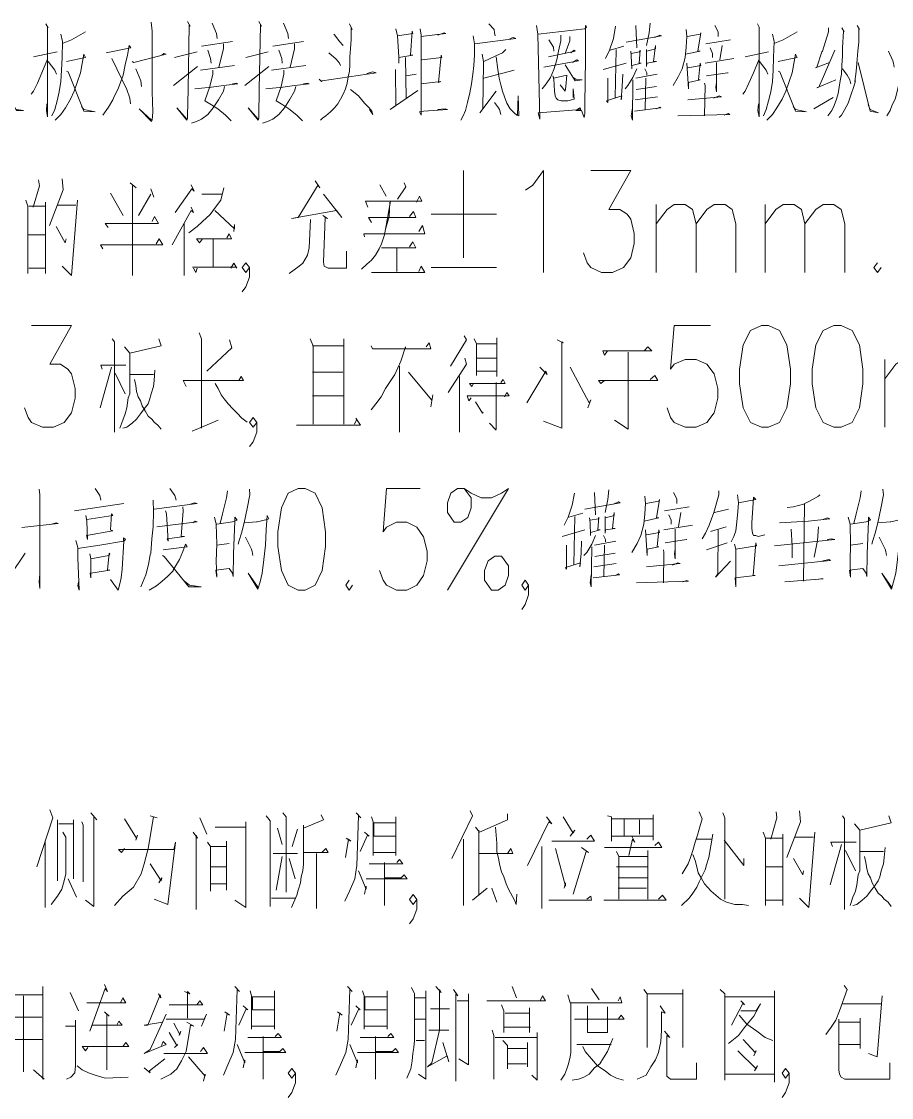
# Model space of a CAD drawing. Header units: millimetres. Extents: x 0 to 829, y 0 to 570.
# Drawn here: x 660.34 to 693.19, y 171.53 to 212.16 of the extents above; entities that cross this region are included whole.
import ezdxf

# ---------------------------------------------------------------- set-up
doc = ezdxf.new("R2010")
doc.units = ezdxf.units.MM

msp = doc.modelspace()

# ---------------------------------------------------------------- linework, layer by layer
at = {"color": 0, "lineweight": 0}
for points in [[(661.25725, 212.068833), (661.341917, 211.917139), (661.32075, 211.945361), (661.32075, 208.562222), (661.278417, 208.802111), (661.299583, 209.045528)], [(665.233056, 212.128806), (665.275389, 211.793667), (665.275389, 209.557056), (665.275389, 209.497083), (665.296556, 208.742139), (665.275389, 208.43875), (665.254222, 208.378778), (664.788556, 208.862083), (665.254222, 208.43875)], [(666.608889, 212.157028), (666.714722, 211.977111), (666.672389, 212.037083), (666.630056, 209.588806), (666.608889, 208.590444), (666.608889, 208.50225), (666.587722, 208.43875), (666.206722, 208.893833), (666.587722, 208.4705)], [(667.540222, 212.097056), (667.709556, 211.705472), (667.730722, 211.522028)], [(669.297056, 212.157028), (669.402889, 211.977111), (669.360556, 212.037083), (669.318222, 209.588806), (669.297056, 208.590444), (669.297056, 208.50225), (669.275889, 208.43875), (668.894889, 208.893833), (669.275889, 208.4705)], [(670.228389, 212.097056), (670.397722, 211.705472), (670.418889, 211.522028)], [(672.722528, 212.068833), (672.828361, 211.857167), (672.786028, 211.917139), (672.786028, 211.493806), (672.764861, 211.130444), (672.743694, 210.827056), (672.743694, 210.527194), (672.722528, 210.283778), (672.680194, 210.072111), (672.637861, 209.832222), (672.574361, 209.620556), (672.493222, 209.408889), (672.387389, 209.225444), (672.281556, 209.045528), (672.154556, 208.893833), (672.006389, 208.742139), (671.837056, 208.590444), (671.710056, 208.50225), (671.625389, 208.43875)], [(677.993028, 212.068833), (678.183528, 211.857167), (678.204694, 211.733694), (678.225861, 211.61375)], [(684.0855, 212.097056), (684.043167, 211.733694), (683.937333, 211.250389)], [(688.128333, 212.068833), (688.213, 211.917139), (688.191833, 211.945361), (688.191833, 208.562222), (688.1495, 208.802111), (688.170667, 209.045528)], [(693.501139, 212.128806), (693.564639, 211.917139), (693.543472, 211.857167), (693.543472, 210.97875), (693.543472, 210.555417), (693.501139, 210.252028), (693.479972, 210.012139), (693.458806, 209.7405), (693.395306, 209.468861), (693.331806, 209.225444), (693.225972, 209.013778), (693.141306, 208.802111), (693.014306, 208.590444)], [(661.82875, 211.673722), (661.89225, 211.402083), (661.871083, 210.798833), (661.849917, 210.315528), (661.82875, 209.892194), (661.76525, 209.497083), (661.680583, 209.165472), (661.595917, 208.833861), (661.490083, 208.590444)], [(662.756556, 211.765444), (662.230917, 211.462056), (661.913417, 211.342111)], [(672.133389, 211.673722), (672.175722, 211.6455), (672.345056, 211.402083), (672.493222, 211.250389)], [(674.479361, 211.885389), (674.542861, 211.61375), (674.585194, 210.827056), (674.585194, 210.587167), (674.585194, 210.798833), (675.114361, 210.887028), (675.029694, 210.887028), (675.093194, 211.793667), (675.114361, 211.705472), (674.542861, 211.61375)], [(675.389528, 211.885389), (675.431861, 211.6455), (675.431861, 210.252028), (675.431861, 210.163833), (675.431861, 209.408889), (675.431861, 208.622194), (675.368361, 208.742139), (675.537694, 208.773889), (676.426694, 208.833861), (676.342028, 208.862083), (676.045694, 208.833861)], [(675.431861, 211.585528), (676.363194, 211.705472), (676.299694, 211.733694), (676.066861, 211.6455)], [(679.792194, 212.005333), (679.834528, 211.673722), (679.919194, 208.4705), (679.855694, 208.713917), (681.464361, 208.833861), (681.422028, 208.893833), (681.273861, 208.802111), (681.485528, 208.802111), (681.591361, 208.530472), (681.612528, 208.682167), (681.612528, 209.045528), (681.633694, 210.738861), (681.633694, 212.005333), (681.676028, 211.945361), (681.612528, 211.885389), (679.855694, 211.673722)], [(680.702361, 211.6455), (680.702361, 211.433833), (680.617694, 211.038722), (680.554194, 210.707111), (680.448361, 210.34375), (680.321361, 210.043889), (680.152028, 209.800472), (680.003861, 209.620556)], [(682.773167, 211.977111), (682.692028, 211.522028), (682.543861, 211.070472), (682.395694, 210.767083)], [(683.175333, 211.373861), (684.508833, 211.61375), (684.445333, 211.6455), (684.254833, 211.553778)], [(683.535167, 212.005333), (683.5775, 211.162194)], [(685.440167, 211.857167), (685.461333, 211.585528), (685.440167, 211.190417), (685.397833, 210.798833), (685.292, 210.3755), (685.143833, 210.072111), (684.953333, 209.7405)], [(685.4825, 211.585528), (685.969333, 211.673722), (685.9905, 211.733694), (685.884667, 211.038722), (685.969333, 211.038722), (685.419, 210.918778)], [(686.519667, 212.005333), (686.646667, 211.765444), (686.646667, 211.585528)], [(688.699833, 211.673722), (688.763333, 211.402083), (688.742167, 210.798833), (688.721, 210.315528), (688.699833, 209.892194), (688.636333, 209.497083), (688.551667, 209.165472), (688.467, 208.833861), (688.361167, 208.590444)], [(689.631167, 211.765444), (689.102, 211.462056), (688.7845, 211.342111)], [(690.8165, 211.917139), (690.8165, 211.765444), (690.583667, 211.038722), (690.5625, 211.0105), (690.372, 210.435472), (690.329667, 210.403722), (690.858833, 210.615389)], [(691.3245, 211.917139), (691.409167, 211.765444), (691.388, 211.793667), (691.345667, 211.162194), (691.345667, 210.858806), (691.3245, 210.495444), (691.303333, 210.163833), (691.261, 209.920417), (691.218667, 209.680528), (691.176333, 209.437111), (691.112833, 209.225444), (691.028167, 208.985556), (690.9435, 208.802111), (690.795333, 208.590444)], [(691.896, 212.005333), (691.980667, 211.857167), (691.9595, 211.885389), (691.9595, 211.462056), (691.9595, 211.373861), (691.917167, 211.038722), (691.896, 210.738861), (691.874833, 210.403722), (691.853667, 210.163833), (691.811333, 209.892194), (691.8325, 209.920417), (691.769, 209.70875), (691.663167, 209.377139), (691.557333, 209.07375), (691.409167, 208.802111), (691.303333, 208.622194), (691.218667, 208.530472)], [(663.539722, 210.97875), (664.471056, 211.162194), (664.407556, 211.250389), (664.344056, 210.887028), (664.259389, 210.527194), (664.174722, 210.132083), (664.005389, 209.648778), (663.814889, 209.257194), (663.793722, 209.197222), (663.624389, 208.922056), (663.412722, 208.622194)], [(667.138056, 211.222167), (668.302222, 211.402083)], [(667.963556, 211.310361), (667.963556, 211.130444), (667.794222, 210.435472)], [(669.826222, 211.222167), (670.990389, 211.402083)], [(670.651722, 211.310361), (670.651722, 211.130444), (670.482389, 210.435472)], [(677.400361, 211.61375), (677.442694, 211.310361), (677.442694, 210.887028), (677.421528, 210.495444), (677.379194, 210.163833), (677.336861, 209.800472), (677.273361, 209.468861), (677.188694, 209.1055), (677.104028, 208.802111), (677.019361, 208.590444), (676.934694, 208.43875)], [(677.463861, 211.310361), (679.009028, 211.522028), (678.924361, 211.553778), (678.776194, 211.522028)], [(680.257861, 211.462056), (680.427194, 211.190417), (680.448361, 211.038722)], [(681.041028, 211.585528), (681.041028, 211.433833), (680.871694, 210.950528)], [(683.937333, 211.098694), (683.937333, 210.463694), (683.9585, 210.587167), (684.318333, 210.647139), (684.2125, 210.647139), (684.276, 211.250389), (684.276, 211.130444), (683.9585, 211.038722)], [(686.181, 211.310361), (687.112333, 211.462056)], [(686.794833, 211.250389), (686.710167, 210.707111)], [(660.791583, 210.827056), (661.680583, 211.0105)], [(662.040417, 210.647139), (662.756556, 210.798833), (662.693056, 210.918778), (662.650722, 210.707111), (662.566056, 210.223806), (662.460222, 209.892194), (662.333222, 209.528833), (662.188583, 209.225444), (661.998083, 208.893833), (661.82875, 208.650417), (661.617083, 208.43875)], [(664.513389, 210.647139), (664.576889, 210.615389), (665.804556, 210.918778), (665.719889, 210.950528), (665.635222, 210.887028)], [(666.122056, 210.798833), (666.968722, 211.0105)], [(667.370889, 211.070472), (667.476722, 210.767083), (667.497889, 210.587167)], [(668.810222, 210.798833), (669.656889, 211.0105)], [(670.059056, 211.070472), (670.164889, 210.767083), (670.186056, 210.587167)], [(671.942889, 210.97875), (672.218056, 210.738861), (672.345056, 210.587167), (672.387389, 210.495444)], [(675.453028, 210.707111), (676.215028, 210.798833), (676.193861, 210.887028), (676.088028, 209.860444), (676.172694, 209.892194), (675.431861, 209.800472)], [(677.739028, 210.918778), (677.781361, 210.647139), (677.781361, 210.587167), (677.760194, 208.862083), (677.654361, 208.713917), (678.268194, 209.528833)], [(678.628028, 211.098694), (678.501028, 210.97875), (678.247028, 210.858806), (677.802528, 210.647139)], [(680.236694, 210.827056), (681.252694, 211.038722), (681.210361, 211.070472), (681.083361, 210.97875)], [(682.565028, 211.070472), (683.090667, 211.222167)], [(682.794333, 211.098694), (682.755528, 209.285417)], [(683.344667, 211.038722), (683.365833, 210.858806), (683.387, 210.3755), (683.387, 210.495444), (683.746833, 210.587167), (683.662167, 210.587167), (683.7045, 211.070472), (683.683333, 211.0105), (683.365833, 210.950528)], [(686.350333, 211.162194), (686.435, 210.950528), (686.435, 210.798833)], [(687.662667, 210.827056), (688.551667, 211.0105)], [(688.9115, 210.647139), (689.631167, 210.798833), (689.567667, 210.918778), (689.525333, 210.707111), (689.440667, 210.223806), (689.334833, 209.892194), (689.207833, 209.528833), (689.059667, 209.225444), (688.869167, 208.893833), (688.699833, 208.650417), (688.488167, 208.43875)], [(691.049333, 211.070472), (690.668333, 210.163833), (690.456667, 209.680528), (690.372, 209.648778), (691.091667, 209.952167)], [(693.077806, 211.038722), (693.247139, 210.675361), (693.268306, 210.587167), (693.289472, 210.435472)], [(661.32075, 210.738861), (661.109083, 210.223806), (660.93975, 209.832222), (660.791583, 209.528833), (660.706917, 209.408889)], [(661.341917, 210.647139), (661.595917, 210.315528), (661.659417, 210.163833)], [(663.751389, 210.767083), (664.322889, 209.588806), (664.428722, 209.257194), (664.449889, 209.045528)], [(666.079722, 209.7405), (666.989889, 210.463694)], [(667.095722, 210.315528), (668.386889, 210.495444)], [(668.767889, 209.7405), (669.678056, 210.463694)], [(669.783889, 210.315528), (671.075056, 210.495444)], [(674.839194, 210.798833), (674.860361, 209.257194)], [(678.268194, 210.827056), (678.331694, 210.34375), (678.374028, 210.012139), (678.437528, 209.768722), (678.501028, 209.528833), (678.585694, 209.317167), (678.670361, 209.07375), (678.797361, 208.862083), (678.945528, 208.713917), (679.051361, 208.622194), (679.114861, 208.590444), (679.093694, 209.345389), (679.072528, 208.622194)], [(680.067361, 210.435472), (681.379694, 210.675361), (681.316194, 210.707111), (681.146861, 210.615389)], [(680.871694, 210.527194), (681.252694, 209.920417), (681.506694, 209.952167), (681.273861, 209.980389), (681.168028, 210.043889)], [(683.175333, 210.587167), (682.311028, 210.34375)], [(685.461333, 210.587167), (685.524833, 209.620556), (685.524833, 209.860444), (685.969333, 209.952167), (685.905833, 209.952167), (685.969333, 210.587167), (685.9905, 210.495444), (685.503667, 210.403722)], [(686.159833, 210.587167), (687.239333, 210.767083)], [(686.583167, 210.615389), (686.583167, 209.497083), (686.562, 209.680528), (686.583167, 209.860444)], [(688.191833, 210.738861), (687.980167, 210.223806), (687.810833, 209.832222), (687.662667, 209.528833), (687.578, 209.408889)], [(688.213, 210.647139), (688.467, 210.315528), (688.5305, 210.163833)], [(691.938333, 210.615389), (692.382833, 208.773889), (692.700333, 208.713917), (692.382833, 208.833861), (692.319333, 209.013778)], [(662.040417, 210.283778), (662.103917, 210.252028), (662.693056, 208.773889), (663.116389, 208.742139), (662.693056, 208.833861), (662.608389, 208.953806)], [(664.661556, 210.3755), (664.852056, 209.920417), (664.873222, 209.70875)], [(667.561389, 210.315528), (667.561389, 210.163833), (667.455556, 209.70875), (667.265056, 209.165472), (667.519056, 209.013778), (667.751889, 208.862083), (668.048222, 208.622194), (668.259889, 208.410528)], [(670.249556, 210.315528), (670.249556, 210.163833), (670.143722, 209.70875), (669.953222, 209.165472), (670.207222, 209.013778), (670.440056, 208.862083), (670.736389, 208.622194), (670.948056, 208.410528)], [(671.583056, 209.980389), (671.667722, 209.892194), (671.688889, 209.920417), (673.738528, 210.223806), (673.611528, 210.252028), (673.378694, 210.192056)], [(674.458194, 210.34375), (674.479361, 208.985556), (674.267694, 208.833861), (675.304861, 209.557056)], [(674.860361, 210.103861), (675.241361, 210.163833)], [(678.945528, 210.315528), (677.802528, 210.012139)], [(680.681194, 209.768722), (680.871694, 209.528833), (680.892861, 209.70875), (680.935194, 210.132083), (680.448361, 210.012139), (680.406028, 210.103861), (680.448361, 209.980389), (680.469528, 209.528833), (680.490694, 209.345389), (680.533028, 209.257194), (680.596528, 209.197222), (680.723528, 209.165472), (680.977528, 209.165472), (681.210361, 209.225444), (681.168028, 209.620556), (681.168028, 209.285417)], [(682.480361, 210.012139), (682.480361, 209.1055), (682.438028, 209.165472), (683.006, 209.345389), (682.984833, 209.197222), (683.027167, 209.70875), (683.048333, 210.163833)], [(683.5775, 210.3755), (683.429333, 210.043889), (683.238833, 209.7405), (683.133, 209.620556)], [(683.535167, 210.012139), (684.3395, 210.163833)], [(683.873833, 210.3755), (683.9585, 210.223806), (683.9585, 210.132083)], [(687.027667, 210.223806), (687.0065, 210.223806), (686.202167, 210.103861)], [(688.9115, 210.283778), (688.975, 210.252028), (689.567667, 208.773889), (689.991, 208.742139), (689.567667, 208.833861), (689.483, 208.953806)], [(691.345667, 210.3755), (691.515, 210.132083), (691.620833, 209.952167), (691.663167, 209.800472)], [(659.690917, 209.800472), (659.79675, 209.468861), (660.156583, 208.802111), (660.410583, 208.802111), (660.156583, 208.833861)], [(668.005889, 209.70875), (667.963556, 209.528833), (667.773056, 209.197222), (667.582556, 208.893833), (667.370889, 208.650417), (667.138056, 208.4705), (666.947556, 208.378778), (666.757056, 208.318806)], [(666.884056, 209.620556), (667.519056, 209.680528), (667.963556, 209.7405), (668.513889, 209.800472), (668.450389, 209.832222), (668.302222, 209.800472)], [(670.694056, 209.70875), (670.651722, 209.528833), (670.461222, 209.197222), (670.270722, 208.893833), (670.059056, 208.650417), (669.826222, 208.4705), (669.635722, 208.378778), (669.445222, 208.318806)], [(669.572222, 209.620556), (670.207222, 209.680528), (670.651722, 209.7405), (671.202056, 209.800472), (671.138556, 209.832222), (670.990389, 209.800472)], [(683.429333, 209.952167), (683.408167, 208.43875), (683.365833, 208.590444), (683.408167, 208.893833)], [(683.556333, 209.588806), (684.318333, 209.70875)], [(683.916167, 210.012139), (683.895, 208.833861)], [(686.138667, 209.832222), (686.159833, 209.7405), (686.138667, 208.590444)], [(672.764861, 209.588806), (673.061194, 209.345389), (673.294028, 209.07375), (673.463361, 208.893833), (673.569194, 208.773889), (673.611528, 208.650417), (673.484528, 208.833861)], [(684.360667, 209.317167), (683.514, 209.197222)], [(685.503667, 209.197222), (686.773667, 209.317167), (686.689, 209.345389), (686.477333, 209.257194)], [(690.266167, 208.862083), (690.985833, 209.285417)], [(678.204694, 209.1055), (678.352861, 208.893833), (678.395194, 208.833861), (678.437528, 208.650417)], [(683.492833, 208.773889), (684.487667, 208.893833), (684.445333, 208.922056), (684.318333, 208.862083)], [(685.122667, 208.590444), (687.091167, 208.650417), (687.027667, 208.682167), (686.8795, 208.622194)], [(677.037, 206.526694), (677.037, 203.235278)], [(679.368861, 205.792917), (679.644028, 205.976361), (680.05325, 206.526694), (680.05325, 202.684944)], [(681.838306, 206.526694), (683.344667, 206.526694), (682.522694, 205.062667), (682.931917, 205.062667), (683.207083, 204.879222), (683.344667, 204.695778), (683.48225, 204.148972), (683.48225, 203.782083), (683.344667, 203.235278), (683.0695, 202.868389), (682.660278, 202.684944), (682.247528, 202.684944), (681.838306, 202.868389), (681.700722, 203.051833), (681.563139, 203.418722)], [(660.985611, 206.180972), (661.017361, 205.948139), (660.784528, 205.143806)], [(661.878139, 206.219778), (661.909889, 205.796444), (661.391306, 204.452361)], [(664.442833, 206.064556), (664.672139, 205.874056)], [(666.746472, 205.986944), (666.859361, 205.757639), (666.774694, 205.83525), (666.139694, 204.949778)], [(671.427833, 206.142167), (671.600694, 205.874056), (671.54425, 205.986944), (670.792833, 204.759278), (670.535306, 204.720472), (672.235694, 205.027389), (672.436778, 204.759278), (671.745333, 205.641222)], [(673.876111, 205.986944), (674.105417, 205.567139)], [(674.796861, 206.064556), (674.853306, 205.912861), (674.535806, 205.450722)], [(663.694944, 205.680028), (664.181778, 204.836889)], [(664.5275, 205.948139), (664.5275, 202.572056)], [(665.218944, 205.641222), (664.760333, 204.836889)], [(665.218944, 205.83525), (665.335361, 205.528333)], [(667.984722, 205.874056), (667.868306, 205.411917), (667.667222, 205.143806), (667.466139, 204.875694), (667.176861, 204.607583), (666.975778, 204.413556), (666.658278, 204.18425)], [(667.148639, 205.641222), (667.92475, 205.641222)], [(673.413972, 205.143806), (673.329306, 205.373111), (675.460083, 205.373111), (675.371889, 205.567139), (675.255472, 205.334306)], [(660.498778, 205.411917), (660.583444, 205.182611), (660.583444, 202.649667)], [(660.611667, 205.182611), (661.218444, 205.182611)], [(661.246667, 205.334306), (661.246667, 202.649667)], [(661.708806, 205.221417), (662.396722, 205.221417)], [(662.456694, 205.411917), (662.223861, 202.572056), (661.878139, 202.917778)], [(666.746472, 205.143806), (666.831139, 204.949778), (666.746472, 205.027389), (666.026806, 203.722111)], [(674.278278, 205.373111), (674.048972, 204.106639), (673.932556, 203.760917), (673.847889, 203.570417), (673.70325, 203.337583), (673.558611, 203.147083), (673.38575, 202.995389), (673.184667, 202.801361)], [(674.250056, 205.334306), (674.221833, 204.798083), (674.077194, 204.261861)], [(684.304222, 202.684944), (684.304222, 205.246111)], [(684.304222, 204.515861), (684.716972, 205.062667), (684.988611, 205.246111), (685.401361, 205.246111), (685.676528, 205.062667), (685.814111, 204.515861), (685.814111, 202.684944)], [(685.814111, 204.515861), (686.223333, 205.062667), (686.4985, 205.246111), (686.91125, 205.246111), (687.182889, 205.062667), (687.320472, 204.515861), (687.320472, 202.684944)], [(688.417611, 202.684944), (688.417611, 205.246111)], [(688.417611, 204.515861), (688.830361, 205.062667), (689.102, 205.246111), (689.51475, 205.246111), (689.789917, 205.062667), (689.9275, 204.515861), (689.9275, 202.684944)], [(689.9275, 204.515861), (690.336722, 205.062667), (690.611889, 205.246111), (691.021111, 205.246111), (691.296278, 205.062667), (691.433861, 204.515861), (691.433861, 202.684944)], [(663.60675, 204.37475), (663.493861, 204.529972), (665.508222, 204.529972), (665.363583, 204.798083), (665.278917, 204.607583)], [(667.639, 205.027389), (668.386889, 204.335944), (668.386889, 204.491167), (668.358667, 204.223056)], [(671.717111, 204.836889), (671.889972, 204.720472), (671.801778, 204.759278), (671.745333, 203.069472), (671.773556, 202.917778), (671.918194, 202.840167), (672.609639, 202.840167), (672.609639, 203.492806)], [(673.558611, 204.568778), (673.442194, 204.759278), (675.22725, 204.759278), (675.142583, 204.988583), (674.997944, 204.798083)], [(675.805806, 204.879222), (678.271722, 204.879222)], [(661.648833, 204.413556), (661.994556, 203.799722), (662.022778, 203.954944)], [(666.485417, 204.529972), (666.485417, 202.572056)], [(671.254972, 204.681667), (671.198528, 203.609222), (671.138556, 203.337583), (670.965694, 203.030667), (670.824583, 202.917778), (670.450639, 202.649667)], [(673.297556, 204.029028), (673.269333, 204.145444), (675.572972, 204.145444), (675.488306, 204.452361), (675.343667, 204.223056)], [(660.583444, 204.106639), (661.218444, 204.106639)], [(663.405667, 203.570417), (663.321, 203.722111), (665.681083, 203.722111), (665.536444, 203.954944), (665.420028, 203.760917)], [(667.579028, 203.954944), (667.579028, 202.878972), (666.802917, 202.878972), (668.443333, 202.878972)], [(667.176861, 203.954944), (667.063972, 203.799722), (666.947556, 203.954944), (668.270472, 203.954944), (668.185806, 204.145444), (668.097611, 203.990222)], [(673.932556, 203.609222), (675.22725, 203.609222), (675.114361, 203.838528), (674.997944, 203.648028)], [(674.507583, 203.609222), (674.507583, 202.72375)], [(660.611667, 202.840167), (661.218444, 202.840167)], [(666.975778, 202.840167), (666.919333, 202.684944), (666.831139, 202.840167)], [(668.471556, 202.840167), (668.358667, 203.030667), (668.24225, 202.840167)], [(668.947806, 202.868389), (668.810222, 202.684944), (668.676167, 202.868389), (668.810222, 203.051833), (668.947806, 202.868389), (668.947806, 202.505028), (668.810222, 202.138139), (668.676167, 201.954694)], [(673.558611, 202.684944), (675.572972, 202.684944), (675.428333, 202.917778), (675.343667, 202.72375)], [(675.805806, 202.868389), (678.271722, 202.868389)], [(692.668583, 203.051833), (692.531, 202.868389), (692.668583, 202.684944), (692.806167, 202.868389)], [(660.721028, 200.677639), (662.230917, 200.677639), (661.408944, 199.217139), (661.818167, 199.217139), (662.093333, 199.033694), (662.230917, 198.85025), (662.3685, 198.303444), (662.3685, 197.936556), (662.230917, 197.386222), (661.95575, 197.022861), (661.546528, 196.839417), (661.133778, 196.839417), (660.721028, 197.022861), (660.586972, 197.206306), (660.449389, 197.569667)], [(686.360917, 200.677639), (684.988611, 200.677639), (684.854556, 199.033694), (684.988611, 199.217139), (685.401361, 199.400583), (685.814111, 199.400583), (686.223333, 199.217139), (686.4985, 198.85025), (686.636083, 198.303444), (686.636083, 197.936556), (686.4985, 197.386222), (686.223333, 197.022861), (685.814111, 196.839417), (685.401361, 196.839417), (684.988611, 197.022861), (684.854556, 197.206306), (684.716972, 197.569667)], [(667.049861, 200.409528), (667.134528, 200.180222), (667.134528, 196.800611)], [(677.058167, 200.293111), (677.142833, 200.141417), (676.539583, 199.143056)], [(663.7655, 200.180222), (663.853694, 200.063806), (663.853694, 196.648917)], [(665.522333, 200.180222), (665.610528, 199.912111), (664.428722, 199.640472), (664.227639, 199.873306)], [(668.199917, 200.141417), (668.288111, 199.8345), (667.335611, 198.952556)], [(671.240861, 200.180222), (671.357278, 199.912111), (671.357278, 196.955833), (671.357278, 198.91375), (672.479111, 198.91375), (671.329056, 198.91375)], [(671.329056, 199.912111), (672.507333, 199.912111), (672.507333, 200.180222), (672.507333, 196.955833), (672.507333, 198.028278), (671.329056, 198.028278)], [(673.5445, 199.912111), (673.600944, 199.795694), (675.791694, 199.795694), (675.731722, 200.025), (675.618833, 199.873306)], [(674.839194, 199.795694), (674.839194, 199.873306), (674.666333, 199.333556), (674.437028, 198.836139), (674.264167, 198.568028), (674.091306, 198.299917), (673.918444, 197.993), (673.717361, 197.721361), (673.5445, 197.492056)], [(677.432111, 200.180222), (677.516778, 199.986194), (677.516778, 198.797333)], [(677.548528, 199.986194), (678.296417, 199.986194)], [(678.296417, 200.219028), (678.296417, 198.758528)], [(680.568306, 200.141417), (680.801139, 200.025), (680.741167, 200.063806), (680.741167, 196.800611), (680.05325, 197.068722)], [(682.469778, 199.718083), (682.353361, 199.566389), (682.296917, 199.718083), (684.138417, 199.718083), (683.997306, 199.873306), (683.852667, 199.718083)], [(664.428722, 199.640472), (664.428722, 198.105889), (664.372278, 197.954194), (664.340528, 197.760167), (664.312306, 197.569667), (664.255861, 197.340361), (664.171194, 197.107528), (664.054778, 196.800611)], [(683.245889, 199.679278), (683.245889, 196.761806), (682.730833, 197.107528)], [(663.737278, 199.10425), (663.306889, 197.569667)], [(663.391556, 199.026639), (663.335111, 199.181861), (664.284083, 199.181861)], [(674.609889, 199.143056), (674.609889, 196.648917)], [(677.086389, 199.449972), (677.142833, 199.220667), (676.451389, 198.144694)], [(677.548528, 199.449972), (678.296417, 199.449972)], [(679.908611, 199.10425), (680.194361, 198.836139), (680.137917, 198.952556), (679.41825, 197.760167)], [(681.058667, 199.10425), (681.778333, 197.760167), (681.838306, 197.876583), (681.721889, 197.569667)], [(692.94375, 196.839417), (692.94375, 199.400583)], [(692.94375, 198.666806), (693.352972, 199.217139), (693.628139, 199.400583), (694.037361, 199.400583), (694.312528, 199.217139), (694.450111, 198.666806), (694.450111, 196.839417)], [(663.881917, 198.874944), (664.255861, 198.105889)], [(665.377694, 198.987833), (665.349472, 198.606833), (665.32125, 198.374), (665.236583, 198.105889), (665.176611, 197.876583), (665.120167, 197.721361), (664.975528, 197.530861), (664.830889, 197.340361), (664.68625, 197.146333), (664.513389, 196.994639), (664.312306, 196.839417), (664.171194, 196.800611)], [(664.428722, 198.836139), (665.32125, 198.836139)], [(666.5595, 198.374), (666.443083, 198.606833), (668.7185, 198.606833), (668.633833, 198.758528), (668.545639, 198.606833)], [(674.955611, 198.91375), (675.819917, 197.876583)], [(676.885306, 198.758528), (676.885306, 196.648917)], [(677.548528, 198.952556), (678.296417, 198.952556)], [(682.353361, 198.606833), (682.21225, 198.490417), (682.124056, 198.606833), (684.37125, 198.606833), (684.254833, 198.797333), (684.081972, 198.642111)], [(664.601583, 198.642111), (664.658028, 198.412806), (664.68625, 198.1835), (664.746222, 197.993), (664.830889, 197.837778), (664.890861, 197.647278), (665.00375, 197.45325), (665.120167, 197.26275), (665.264806, 197.146333), (665.349472, 197.029917), (665.494111, 196.917028), (665.610528, 196.761806)], [(667.653111, 198.490417), (667.769528, 198.299917), (667.882417, 198.067083), (667.998833, 197.915389), (668.143472, 197.721361), (668.316333, 197.530861), (668.489194, 197.375639), (668.662056, 197.185139), (668.863139, 197.029917)], [(677.403889, 198.490417), (677.343917, 198.374), (677.25925, 198.490417), (678.610389, 198.490417), (678.525722, 198.642111), (678.441056, 198.529222)], [(678.268194, 198.529222), (678.268194, 196.761806)], [(675.876361, 198.067083), (675.791694, 197.608472)], [(677.315694, 197.954194), (677.231028, 197.837778), (677.171056, 198.028278), (678.755028, 198.028278), (678.670361, 198.144694), (678.582167, 197.993)], [(677.488556, 197.798972), (677.749611, 197.375639), (677.777833, 197.414444)], [(666.788806, 196.687722), (667.769528, 197.107528)], [(669.222972, 197.022861), (669.085389, 196.839417), (668.947806, 197.022861), (669.085389, 197.206306), (669.222972, 197.022861), (669.222972, 196.655972), (669.085389, 196.292611), (668.947806, 196.109167)], [(670.722278, 196.917028), (673.142333, 196.917028), (672.969472, 197.185139)], [(672.997694, 197.146333), (672.913028, 196.955833)], [(678.268194, 196.723), (678.007139, 196.994639)], [(661.010306, 194.504028), (661.031472, 194.292361), (661.031472, 190.754), (661.010306, 190.997417), (661.031472, 191.300806)], [(663.126972, 194.53225), (663.296306, 194.260611), (663.338639, 194.080694)], [(665.942139, 194.53225), (666.132639, 194.260611), (666.174972, 194.080694)], [(668.118778, 194.444056), (668.076444, 194.172417), (667.928278, 193.565639), (667.843611, 193.202278)], [(668.944278, 194.504028), (668.965444, 194.292361), (668.859611, 193.777306), (668.753778, 193.234028), (668.647944, 192.842444), (668.563278, 192.567278), (668.520944, 192.419111)], [(675.400111, 194.53225), (674.119528, 194.53225), (673.992528, 192.888306), (674.119528, 193.07175), (674.504056, 193.255194), (674.888583, 193.255194), (675.269583, 193.07175), (675.527111, 192.704861), (675.654111, 192.158056), (675.654111, 191.791167), (675.527111, 191.244361), (675.269583, 190.877472), (674.888583, 190.694028), (674.504056, 190.694028), (674.119528, 190.877472), (673.992528, 191.060917), (673.862, 191.424278)], [(676.423167, 190.694028), (678.726806, 194.53225)], [(677.061694, 194.53225), (677.319222, 194.168889), (677.319222, 193.802), (677.192222, 193.435111), (676.934694, 193.255194), (676.677167, 193.255194), (676.423167, 193.618556), (676.423167, 193.985444), (676.550167, 194.352333), (676.807694, 194.53225), (677.061694, 194.53225), (677.319222, 194.352333), (677.70375, 194.168889), (678.08475, 194.168889), (678.469278, 194.352333), (678.726806, 194.53225)], [(681.217417, 194.352333), (681.13275, 193.89725), (680.984583, 193.445694), (680.836417, 193.142306)], [(681.975889, 194.380556), (682.018222, 193.537417)], [(682.526222, 194.472278), (682.483889, 194.108917), (682.378056, 193.625611)], [(683.880889, 194.232389), (683.902056, 193.96075), (683.880889, 193.565639), (683.838556, 193.174056), (683.732722, 192.750722), (683.584556, 192.447333), (683.394056, 192.115722)], [(684.960389, 194.380556), (685.087389, 194.140667), (685.087389, 193.96075)], [(686.674889, 194.444056), (686.674889, 194.292361), (686.484389, 193.625611), (686.315056, 193.142306), (686.166889, 192.842444), (686.039889, 192.630778)], [(687.373389, 194.292361), (687.415722, 193.988972), (687.394556, 193.657361), (687.352222, 193.26225), (687.309889, 192.930639), (687.246389, 192.718972), (687.140556, 192.507306)], [(687.415722, 193.988972), (688.071889, 194.108917), (687.987222, 194.200639), (687.966056, 193.988972), (687.923722, 193.234028), (687.923722, 193.022361), (687.944889, 192.842444), (687.987222, 192.750722), (688.071889, 192.750722), (688.156556, 192.718972), (688.410556, 192.778944)], [(690.484889, 194.292361), (690.442556, 194.232389), (690.103889, 194.048944), (689.871056, 193.929), (689.490056, 193.837278), (689.257222, 193.809056)], [(692.051222, 194.444056), (692.008889, 194.172417), (691.860722, 193.565639), (691.776056, 193.202278)], [(692.873194, 194.504028), (692.894361, 194.292361), (692.788528, 193.777306), (692.682694, 193.234028), (692.576861, 192.842444), (692.492194, 192.567278), (692.449861, 192.419111)], [(662.343806, 193.685583), (664.206472, 193.96075)], [(665.307139, 194.080694), (665.328306, 193.657361), (665.307139, 193.082333), (665.264806, 192.630778), (665.222472, 192.083972), (665.201306, 192.024), (665.137806, 191.660639), (665.031972, 191.269056), (664.904972, 190.965667), (664.841472, 190.813972)], [(665.349472, 193.749083), (666.979306, 193.96075), (666.873472, 193.988972), (666.725306, 193.929)], [(665.772806, 193.685583), (665.815139, 193.565639), (665.878639, 192.539056), (665.836306, 192.630778), (666.492472, 192.718972), (666.365472, 192.718972), (666.450139, 193.685583), (666.428972, 193.837278)], [(681.619583, 193.749083), (682.949556, 193.988972), (682.886056, 194.020722), (682.695556, 193.929)], [(683.923222, 193.96075), (684.410056, 194.048944), (684.431222, 194.108917), (684.325389, 193.413944), (684.410056, 193.413944), (683.859722, 193.294)], [(684.621722, 193.685583), (685.553056, 193.837278)], [(689.913389, 193.929), (689.871056, 191.025639)], [(662.767139, 193.505667), (662.809472, 193.294), (662.830639, 192.599028), (662.788306, 192.750722), (663.783139, 192.930639), (663.698472, 192.962389), (663.740806, 193.565639), (663.783139, 193.505667), (662.809472, 193.353972)], [(667.631944, 193.445694), (667.695444, 193.174056), (667.716611, 192.419111), (667.695444, 191.784111), (667.716611, 191.177333), (667.674278, 191.448972), (668.182278, 191.508944), (668.309278, 191.329028), (668.330444, 191.209083), (668.351611, 192.05575), (668.393944, 193.294), (668.393944, 193.445694), (668.478611, 193.32575), (668.309278, 193.26225), (667.716611, 193.174056)], [(668.753778, 193.234028), (669.219444, 193.26225), (669.240611, 193.26225), (669.621611, 193.353972), (669.685111, 193.385722), (669.621611, 193.505667), (669.579278, 192.962389), (669.558111, 192.387361), (669.494611, 191.844083), (669.431111, 191.329028), (669.346444, 190.997417), (669.261778, 190.725778), (668.901944, 191.329028), (669.282944, 190.78575)], [(681.00575, 193.445694), (681.534917, 193.597389)], [(681.238583, 193.473917), (681.19625, 191.660639)], [(681.788917, 193.413944), (681.810083, 193.234028), (681.83125, 192.750722), (681.83125, 192.870667), (682.187556, 192.962389), (682.102889, 192.962389), (682.145222, 193.445694), (682.124056, 193.385722), (681.810083, 193.32575)], [(682.378056, 193.473917), (682.378056, 192.842444), (682.399222, 192.962389), (682.759056, 193.022361), (682.653222, 193.022361), (682.716722, 193.625611), (682.716722, 193.505667), (682.399222, 193.413944)], [(684.791056, 193.537417), (684.875722, 193.32575), (684.875722, 193.174056)], [(685.235556, 193.625611), (685.150889, 193.082333)], [(686.505556, 193.625611), (687.034722, 193.749083)], [(688.960889, 193.234028), (690.061556, 193.294), (690.865889, 193.385722), (690.760056, 193.413944), (690.611889, 193.353972)], [(691.564389, 193.445694), (691.627889, 193.174056), (691.649056, 192.419111), (691.627889, 191.784111), (691.649056, 191.177333), (691.606722, 191.448972), (692.114722, 191.508944), (692.238194, 191.329028), (692.259361, 191.209083), (692.280528, 192.05575), (692.322861, 193.294), (692.322861, 193.445694), (692.407528, 193.32575), (692.238194, 193.26225), (691.649056, 193.174056)], [(692.682694, 193.234028), (693.148361, 193.26225), (693.169528, 193.26225), (693.550528, 193.353972), (693.614028, 193.385722), (693.550528, 193.505667), (693.508194, 192.962389), (693.487028, 192.387361), (693.423528, 191.844083), (693.360028, 191.329028), (693.275361, 190.997417), (693.190694, 190.725778), (692.830861, 191.329028), (693.211861, 190.78575)], [(659.486306, 193.050583), (660.078972, 193.174056), (660.036639, 193.234028), (659.994306, 191.360778), (659.909639, 191.237306), (660.481139, 192.083972)], [(660.354139, 193.050583), (661.729972, 193.202278), (661.645306, 193.234028), (661.475972, 193.174056)], [(665.455306, 193.082333), (666.979306, 193.26225), (666.894639, 193.294), (666.809972, 193.234028)], [(681.619583, 192.962389), (680.75175, 192.718972)], [(683.902056, 192.962389), (683.965556, 191.995778), (683.965556, 192.235667), (684.410056, 192.327389), (684.346556, 192.327389), (684.410056, 192.962389), (684.431222, 192.870667), (683.944389, 192.778944)], [(684.600556, 192.962389), (685.680056, 193.142306)], [(685.023889, 192.990611), (685.023889, 191.872306), (685.002722, 192.05575), (685.023889, 192.235667)], [(686.950056, 193.082333), (686.357389, 192.902417)], [(686.653722, 192.962389), (686.632556, 191.300806), (686.547889, 191.177333), (687.119389, 191.784111)], [(689.405389, 192.990611), (689.447722, 192.355611), (689.447722, 192.295639), (689.447722, 191.904056)], [(690.442556, 193.082333), (690.400222, 192.567278), (690.273222, 191.932278)], [(662.491972, 190.997417), (662.470806, 190.845722), (662.513139, 190.694028), (662.470806, 191.904056), (662.470806, 192.295639), (662.386139, 192.567278)], [(662.449639, 192.267417), (663.296306, 192.387361), (664.185306, 192.539056), (664.185306, 192.659), (664.269972, 192.599028), (664.206472, 192.539056), (664.142972, 191.480722), (664.100639, 191.149111), (664.037139, 190.877472), (663.994806, 190.694028), (663.698472, 191.089139)], [(668.796111, 192.69075), (669.028944, 192.235667), (669.050111, 192.143944), (669.071278, 191.995778)], [(682.018222, 192.750722), (681.873583, 192.419111), (681.683083, 192.115722), (681.57725, 191.995778)], [(682.314556, 192.750722), (682.399222, 192.599028), (682.399222, 192.507306)], [(685.468389, 192.599028), (685.447222, 192.599028), (684.642889, 192.479083)], [(688.770389, 192.355611), (691.056389, 192.599028), (690.929389, 192.630778), (690.760056, 192.599028)], [(692.725028, 192.69075), (692.957861, 192.235667), (692.979028, 192.143944), (693.000194, 191.995778)], [(665.688139, 192.207444), (666.598306, 192.327389), (666.534806, 192.419111), (666.428972, 192.143944), (666.301972, 191.844083), (666.196139, 191.660639), (666.069139, 191.448972), (666.069139, 191.42075), (665.857472, 191.209083), (665.645806, 191.025639), (665.434139, 190.845722), (665.158972, 190.694028)], [(667.716611, 192.387361), (668.182278, 192.447333)], [(680.921083, 192.387361), (680.921083, 191.480722), (680.87875, 191.540694), (681.45025, 191.720611), (681.429083, 191.572444), (681.471417, 192.083972), (681.492583, 192.539056)], [(681.873583, 192.327389), (681.852417, 190.813972), (681.810083, 190.965667), (681.852417, 191.269056)], [(681.975889, 192.387361), (682.780222, 192.539056)], [(682.356889, 192.387361), (682.335722, 191.209083)], [(684.579389, 192.207444), (684.600556, 192.115722), (684.579389, 190.965667)], [(686.992389, 192.479083), (686.209222, 192.207444)], [(687.267556, 192.419111), (687.309889, 192.235667), (687.309889, 190.813972), (687.288722, 191.149111), (688.050722, 191.237306), (687.966056, 191.237306), (688.071889, 192.479083), (688.093056, 192.355611), (687.309889, 192.235667)], [(691.649056, 192.387361), (692.114722, 192.447333)], [(662.915306, 192.05575), (662.957639, 191.872306), (662.957639, 191.149111), (662.936472, 191.329028), (662.957639, 191.329028), (663.677306, 191.448972), (663.592639, 191.448972), (663.656139, 192.083972), (663.677306, 192.05575), (663.634972, 191.995778), (662.957639, 191.872306)], [(665.666972, 191.995778), (665.730472, 191.964028), (666.661806, 190.813972), (667.127472, 190.813972), (667.106306, 190.813972), (666.682972, 190.877472), (666.492472, 191.025639)], [(681.997056, 191.964028), (682.759056, 192.083972)], [(688.939722, 191.600667), (690.887056, 191.812333), (690.823556, 191.844083), (690.569556, 191.784111)], [(682.801389, 191.692389), (681.954722, 191.572444)], [(683.944389, 191.572444), (685.214389, 191.692389), (685.129722, 191.720611), (684.918056, 191.632417)], [(672.711944, 191.060917), (672.584944, 190.877472), (672.711944, 190.694028), (672.838944, 190.877472)], [(679.492333, 190.877472), (679.365333, 190.694028), (679.238333, 190.877472), (679.365333, 191.060917), (679.492333, 190.877472), (679.492333, 190.510583), (679.365333, 190.147222), (679.238333, 189.963778)], [(681.933556, 191.149111), (682.928389, 191.269056), (682.886056, 191.300806), (682.759056, 191.237306)], [(683.563389, 190.965667), (685.531889, 191.025639), (685.468389, 191.057389), (685.320222, 190.997417)], [(689.172556, 190.997417), (690.611889, 191.117361), (690.527222, 191.117361), (690.336722, 191.089139)], [(661.405417, 182.396694), (661.521833, 182.089778), (660.915056, 180.248278)], [(661.694694, 182.012167), (661.694694, 179.708528)], [(662.297944, 182.012167), (662.297944, 179.786139)], [(663.074056, 182.128583), (663.074056, 178.748972), (662.760083, 178.981806)], [(662.961167, 182.280278), (663.190472, 182.012167)], [(665.204833, 182.167389), (665.465889, 182.089778), (665.32125, 182.128583), (665.120167, 180.939722), (664.975528, 180.361167), (664.859111, 179.980167), (664.573361, 179.479222), (664.171194, 179.1335), (663.853694, 178.787778)], [(664.227639, 182.050972), (664.68625, 181.320722), (664.718, 181.437139), (664.658028, 181.246639)], [(667.078083, 182.089778), (667.335611, 181.475944)], [(669.582806, 182.167389), (669.727444, 181.973361), (669.727444, 178.748972)], [(670.214278, 182.280278), (670.330694, 182.128583), (670.330694, 179.288722)], [(671.657139, 182.206194), (671.741806, 182.012167), (670.993917, 181.70525)], [(672.980056, 182.280278), (673.152917, 182.089778), (673.064722, 182.167389), (673.008278, 180.287083), (672.923611, 179.786139), (672.722528, 179.327528), (672.549667, 178.943)], [(673.555083, 182.128583), (673.615056, 181.938083), (673.615056, 180.668083), (673.615056, 180.7845), (674.475833, 180.7845), (674.475833, 180.668083), (674.475833, 182.128583), (674.475833, 181.899278), (673.643278, 181.899278), (673.643278, 181.398333), (674.447611, 181.398333)], [(677.287472, 182.357889), (677.375667, 182.167389), (676.596028, 180.555194)], [(678.698583, 182.245), (678.698583, 182.012167), (677.633194, 181.553556), (677.488556, 181.744056)], [(680.166139, 182.128583), (680.367222, 181.860472), (680.254333, 181.938083), (679.446472, 180.287083)], [(680.801139, 182.128583), (681.175083, 181.51475), (681.231528, 181.627639), (681.058667, 181.398333)], [(682.469778, 182.167389), (682.614417, 182.128583), (682.614417, 181.207833), (682.614417, 181.398333), (684.198389, 181.398333), (684.198389, 181.246639), (684.198389, 182.206194), (684.198389, 182.050972), (682.614417, 182.050972), (683.104778, 182.050972), (683.104778, 181.398333)], [(683.679806, 182.012167), (683.679806, 181.475944)], [(685.927, 182.319083), (686.039889, 182.050972), (685.927, 181.666444), (685.867028, 181.437139), (685.782361, 181.169028), (685.694167, 180.862111), (685.6095, 180.594), (685.521306, 180.361167), (685.408417, 180.170667), (685.292, 179.980167)], [(686.819528, 182.280278), (686.904194, 182.089778), (686.904194, 179.020611)], [(688.833889, 182.319083), (688.862111, 182.089778), (688.632806, 181.285444)], [(689.726417, 182.357889), (689.754639, 181.938083), (689.236056, 180.594)], [(691.338611, 182.167389), (691.423278, 182.050972), (691.423278, 178.636083)], [(693.095444, 182.167389), (693.180111, 181.899278), (692.001833, 181.627639), (691.797222, 181.860472)], [(661.751139, 181.860472), (662.297944, 181.860472)], [(662.615444, 181.938083), (662.671889, 181.821667), (662.671889, 179.67325)], [(667.653111, 181.744056), (668.806694, 181.744056), (668.806694, 181.938083), (668.806694, 178.710167), (668.401, 178.981806)], [(670.013194, 181.70525), (670.186056, 181.091417)], [(670.993917, 181.821667), (670.993917, 180.361167), (670.965694, 180.093056), (670.905722, 179.86375), (670.8775, 179.634444), (670.792833, 179.362806), (670.732861, 179.172306), (670.531778, 178.710167)], [(670.764611, 181.666444), (670.56, 181.013806)], [(677.604972, 181.627639), (677.604972, 179.172306)], [(678.236444, 181.744056), (678.268194, 181.437139), (678.296417, 181.130222), (678.296417, 180.823306), (678.352861, 180.555194), (678.409306, 180.287083), (678.469278, 180.05425), (678.553944, 179.86375), (678.642139, 179.595639), (678.726806, 179.401611), (678.956111, 178.981806), (679.016083, 178.826583), (679.044306, 179.211111)], [(692.001833, 181.627639), (692.001833, 180.093056), (691.941861, 179.941361), (691.913639, 179.747333), (691.885417, 179.556833), (691.828972, 179.327528), (691.740778, 179.094694), (691.627889, 178.787778)], [(661.232556, 181.207833), (661.232556, 178.710167)], [(661.895778, 181.553556), (662.008667, 181.359528), (662.008667, 179.980167), (661.952222, 179.708528), (661.867556, 179.401611), (661.694694, 179.1335), (661.461861, 178.826583)], [(666.817028, 181.553556), (666.989889, 181.320722), (666.933444, 181.437139), (666.933444, 178.636083)], [(667.367361, 181.169028), (667.48025, 181.013806), (667.48025, 179.327528), (667.48025, 179.595639), (668.087028, 179.595639), (668.087028, 179.362806), (668.087028, 181.207833), (668.087028, 181.013806), (667.48025, 181.013806), (667.48025, 180.248278), (668.087028, 180.248278)], [(672.606111, 181.320722), (672.778972, 181.207833), (672.690778, 181.285444), (672.577889, 180.594)], [(673.297556, 181.553556), (673.470417, 181.398333), (673.410444, 181.437139), (673.124694, 180.823306)], [(677.029944, 181.285444), (677.029944, 178.787778)], [(680.367222, 181.207833), (681.979417, 181.207833), (681.838306, 181.437139), (681.693667, 181.285444)], [(683.390528, 181.398333), (683.506944, 181.169028), (683.41875, 181.285444), (683.277639, 180.668083)], [(686.442056, 181.475944), (686.300944, 180.594), (686.21275, 180.322361), (686.156306, 180.131861), (686.039889, 179.902556), (685.927, 179.67325), (685.838806, 179.479222), (685.694167, 179.249917), (685.549528, 179.055889), (685.263778, 178.787778)], [(685.838806, 181.285444), (686.385611, 181.285444)], [(686.875972, 181.246639), (687.623861, 180.287083), (687.623861, 180.555194)], [(688.343528, 181.553556), (688.431722, 181.320722), (688.431722, 178.787778)], [(688.459944, 181.320722), (689.063194, 181.320722)], [(689.091417, 181.475944), (689.091417, 178.787778)], [(689.553556, 181.359528), (690.245, 181.359528)], [(690.301444, 181.553556), (690.072139, 178.710167), (689.726417, 179.055889)], [(664.227639, 180.939722), (664.111222, 180.7845), (663.998333, 180.900917), (666.097361, 180.900917), (666.157333, 181.169028), (665.868056, 178.826583), (665.349472, 179.020611)], [(670.993917, 180.7845), (671.914667, 180.7845), (671.83, 180.939722), (671.685361, 180.7845)], [(677.633194, 180.745694), (678.899667, 180.745694), (678.815, 180.939722), (678.698583, 180.745694)], [(679.993278, 181.013806), (679.993278, 178.674889)], [(680.511861, 180.939722), (680.885806, 179.518028), (680.885806, 179.634444), (680.829361, 179.440417)], [(681.492583, 180.975), (681.750111, 180.7845), (681.665444, 180.823306), (681.175083, 179.211111)], [(682.356889, 180.975), (684.515889, 180.975), (684.399472, 181.169028), (684.254833, 181.052611)], [(682.8155, 180.823306), (682.903694, 180.632806), (682.903694, 179.020611), (682.903694, 180.632806), (683.997306, 180.632806), (683.997306, 180.862111), (683.997306, 179.020611), (683.997306, 180.248278), (682.8155, 180.248278), (683.969083, 180.248278)], [(691.310389, 181.091417), (690.876472, 179.556833)], [(690.964667, 181.013806), (690.904694, 181.169028), (691.857194, 181.169028)], [(691.455028, 180.862111), (691.828972, 180.093056)], [(692.950806, 180.975), (692.922583, 180.594), (692.894361, 180.361167), (692.806167, 180.093056), (692.749722, 179.86375), (692.68975, 179.708528), (692.548639, 179.518028), (692.404, 179.327528), (692.259361, 179.1335), (692.0865, 178.981806), (691.885417, 178.826583), (691.740778, 178.787778)], [(692.001833, 180.823306), (692.894361, 180.823306)], [(669.840333, 180.745694), (670.764611, 180.745694)], [(670.186056, 180.632806), (669.95675, 179.362806)], [(670.447111, 180.555194), (670.676417, 179.786139)], [(671.484278, 180.745694), (671.484278, 178.674889)], [(673.354, 179.786139), (674.90975, 179.786139), (674.793333, 179.941361), (674.680444, 179.824944), (674.045444, 179.824944), (674.045444, 180.399972), (674.045444, 178.787778)], [(673.470417, 180.361167), (674.736889, 180.361167), (674.620472, 180.516389), (674.507583, 180.399972)], [(685.694167, 180.706889), (685.782361, 180.477583), (685.838806, 180.248278), (685.89525, 180.015444), (686.011667, 179.824944), (686.128083, 179.595639), (686.240972, 179.479222), (686.385611, 179.327528), (686.558472, 179.172306), (686.731333, 179.020611), (686.960639, 178.904194), (687.278139, 178.826583), (687.567417, 178.826583), (687.796722, 178.787778)], [(689.497111, 180.555194), (689.842833, 179.941361), (689.871056, 180.093056)], [(692.174694, 180.632806), (692.231139, 180.399972), (692.259361, 180.170667), (692.315806, 179.980167), (692.404, 179.824944), (692.460444, 179.634444), (692.576861, 179.440417), (692.68975, 179.249917), (692.834389, 179.1335), (692.922583, 179.020611), (693.067222, 178.904194), (693.180111, 178.748972)], [(665.204833, 180.361167), (665.610528, 179.708528), (665.63875, 179.824944), (665.522333, 179.634444)], [(673.064722, 180.093056), (673.354, 179.401611), (673.354, 179.518028), (673.297556, 179.211111)], [(688.431722, 180.248278), (689.063194, 180.248278)], [(662.096861, 179.786139), (662.414361, 179.094694)], [(682.871944, 179.824944), (683.969083, 179.824944)], [(675.269583, 179.010028), (675.132, 178.826583), (674.994417, 179.010028), (675.132, 179.193472), (675.269583, 179.010028), (675.269583, 178.643139), (675.132, 178.279778), (674.994417, 178.096333)], [(677.375667, 178.981806), (677.922472, 179.440417)], [(678.095333, 179.440417), (678.296417, 178.904194)], [(682.325139, 178.981806), (684.68875, 178.981806), (684.544111, 179.172306), (684.399472, 179.020611)], [(682.871944, 179.440417), (683.937333, 179.440417)], [(669.783889, 179.055889), (670.676417, 179.055889)], [(680.254333, 178.981806), (681.866528, 178.981806), (681.838306, 179.1335), (681.693667, 179.020611)], [(688.459944, 178.981806), (689.063194, 178.981806)], [(659.7015, 175.415222), (661.140833, 175.415222), (661.140833, 175.722139), (661.140833, 172.229639), (661.140833, 173.725417), (659.757944, 173.725417), (660.421167, 173.725417), (660.421167, 172.49775), (660.421167, 175.376417), (660.421167, 174.568556), (659.757944, 174.568556), (661.112611, 174.568556)], [(662.178, 175.492833), (662.4955, 174.801389)], [(663.472694, 175.79975), (663.589111, 175.531639), (663.500917, 175.644528), (662.925889, 174.032333), (663.014083, 174.261639), (664.135917, 174.261639), (664.0195, 174.416861), (663.934833, 174.261639)], [(666.496, 175.531639), (666.697083, 175.454028), (666.612417, 175.531639), (666.612417, 174.533278), (666.612417, 175.030694), (665.920972, 175.030694), (667.187444, 175.030694), (667.071028, 175.185917), (666.958139, 175.030694)], [(668.397472, 175.722139), (668.570333, 175.531639), (668.482139, 175.605722), (668.425694, 173.725417), (668.3375, 173.228), (668.136417, 172.765861), (667.963556, 172.381333)], [(668.9725, 175.566917), (669.028944, 175.376417), (669.028944, 174.109944), (669.028944, 174.226361), (669.89325, 174.226361), (669.89325, 174.109944), (669.89325, 175.566917), (669.89325, 175.337611), (669.057167, 175.337611), (669.057167, 174.840194), (669.865028, 174.840194)], [(672.648444, 175.722139), (672.821306, 175.531639), (672.733111, 175.605722), (672.676667, 173.725417), (672.588472, 173.228), (672.387389, 172.765861), (672.214528, 172.381333)], [(673.223472, 175.566917), (673.279917, 175.376417), (673.279917, 174.109944), (673.279917, 174.226361), (674.144222, 174.226361), (674.144222, 174.109944), (674.144222, 175.566917), (674.144222, 175.337611), (673.308139, 175.337611), (673.308139, 174.840194), (674.116, 174.840194)], [(675.064972, 175.683333), (675.181389, 175.454028), (675.181389, 173.686611), (675.153167, 173.4185), (675.121417, 173.189194), (675.093194, 172.921083), (675.03675, 172.614167), (674.892111, 172.268444)], [(675.209611, 175.298806), (675.611778, 175.298806), (675.611778, 175.566917), (675.611778, 172.229639), (675.326028, 172.420139)], [(675.985722, 175.722139), (676.186806, 175.492833), (676.130361, 175.605722), (676.130361, 174.071139), (675.841083, 172.843472), (675.67175, 172.68825), (676.419639, 173.111583), (676.476083, 172.882278), (676.246778, 173.609)], [(676.648944, 175.605722), (676.821806, 175.376417), (676.737139, 175.454028), (676.737139, 172.152028)], [(678.864389, 175.722139), (679.03725, 175.298806)], [(681.859472, 175.644528), (682.14875, 175.221194)], [(683.845611, 175.605722), (683.962028, 175.454028)], [(683.962028, 173.4185), (683.962028, 175.454028), (685.316694, 175.454028), (685.316694, 175.605722), (685.316694, 173.4185)], [(686.727806, 175.605722), (686.900667, 175.454028), (686.900667, 172.190833), (686.900667, 172.420139), (688.770389, 172.420139), (688.770389, 172.113222), (688.770389, 175.566917), (688.770389, 175.337611), (686.900667, 175.337611)], [(691.409167, 175.760944), (691.522056, 175.605722), (691.236306, 174.801389), (691.091667, 174.455667), (690.918806, 174.187556), (690.717722, 173.915917)], [(662.809472, 175.108306), (664.280556, 175.108306), (664.164139, 175.298806), (664.079472, 175.108306)], [(665.518806, 175.454028), (665.603472, 175.298806), (665.57525, 175.415222), (665.113111, 174.261639), (664.972, 174.261639), (665.659917, 174.378056), (665.804556, 174.684972), (665.201306, 173.340889), (664.972, 173.189194), (665.804556, 173.534917), (665.691667, 173.647806), (665.631694, 173.496111)], [(676.793583, 175.185917), (677.223972, 175.185917), (677.223972, 175.454028), (677.223972, 172.765861), (676.850028, 172.995167)], [(677.915417, 175.185917), (680.134389, 175.185917), (680.017972, 175.376417), (679.929778, 175.185917)], [(681.083361, 175.108306), (681.083361, 173.228), (681.055139, 173.072778), (680.995167, 172.804667), (680.938722, 172.614167), (680.854056, 172.420139), (680.709417, 172.190833)], [(680.966944, 175.415222), (681.055139, 175.108306), (683.013056, 175.108306), (682.953083, 175.337611), (682.868417, 175.185917)], [(687.503917, 175.185917), (687.648556, 175.030694), (687.588583, 175.108306), (687.158194, 174.261639)], [(692.8485, 175.376417), (692.647417, 173.072778), (692.329917, 173.189194)], [(663.472694, 174.762583), (663.645556, 174.607361), (663.560889, 174.684972), (663.560889, 172.575361)], [(665.804556, 174.494472), (667.243889, 174.494472), (667.332083, 174.684972), (667.131, 174.226361)], [(668.023528, 174.762583), (668.196389, 174.646167), (668.108194, 174.723778), (667.995306, 174.032333)], [(668.714972, 174.991889), (668.887833, 174.840194), (668.827861, 174.879), (668.542111, 174.261639)], [(672.270972, 174.762583), (672.443833, 174.646167), (672.359167, 174.723778), (672.24275, 174.032333)], [(672.962417, 174.991889), (673.135278, 174.840194), (673.078833, 174.879), (672.789556, 174.261639)], [(675.784639, 174.879), (676.504306, 174.879)], [(678.462222, 175.030694), (678.550417, 174.801389), (678.550417, 173.993528)], [(678.606861, 174.723778), (679.527611, 174.723778)], [(679.527611, 174.914278), (679.527611, 173.993528)], [(681.714833, 174.991889), (681.714833, 173.993528), (682.46625, 173.993528), (682.46625, 174.953083)], [(684.452389, 174.991889), (684.653472, 174.723778), (684.508833, 174.762583), (684.508833, 174.071139), (684.480611, 173.647806), (684.392417, 173.228), (684.279528, 172.956361), (684.106667, 172.68825), (683.933806, 172.381333), (683.588083, 172.229639)], [(687.503917, 174.801389), (688.078944, 174.801389), (688.251806, 175.0695), (687.994278, 174.607361), (687.676778, 174.226361), (687.415722, 173.880639), (687.041778, 173.573722)], [(691.349194, 175.0695), (692.820278, 175.0695)], [(662.005139, 174.226361), (662.379083, 174.226361), (662.379083, 174.455667), (662.379083, 172.727056), (662.350861, 172.458944), (662.206222, 172.303722), (662.033361, 172.229639)], [(666.584194, 174.378056), (666.841722, 174.226361), (666.725306, 174.261639), (666.552444, 173.266806), (666.379583, 172.921083), (666.21025, 172.614167), (665.977417, 172.420139), (665.603472, 172.229639)], [(666.093833, 174.33925), (666.323139, 173.915917), (666.351361, 174.032333), (666.294917, 173.880639)], [(675.209611, 174.494472), (675.583556, 174.494472)], [(681.228, 174.494472), (683.097722, 174.494472), (682.984833, 174.646167), (682.868417, 174.494472)], [(687.447472, 174.646167), (687.733222, 174.300444), (688.107167, 174.032333), (688.424667, 173.803028), (688.713944, 173.686611)], [(691.208083, 174.494472), (691.208083, 172.575361), (691.236306, 172.420139), (691.29275, 172.303722), (691.437389, 172.229639), (693.13425, 172.229639), (693.13425, 172.843472)], [(691.208083, 174.378056), (691.984194, 174.378056)], [(692.012417, 174.533278), (692.012417, 173.379694)], [(665.920972, 173.993528), (666.21025, 173.496111), (666.238472, 173.534917), (666.122056, 173.4185)], [(668.887833, 173.803028), (670.154306, 173.803028), (670.037889, 173.954722), (669.921472, 173.841833)], [(673.135278, 173.803028), (674.40175, 173.803028), (674.288861, 173.954722), (674.172444, 173.841833)], [(675.728194, 174.071139), (676.476083, 174.071139)], [(678.1165, 174.071139), (678.176472, 173.880639), (678.176472, 172.229639)], [(678.550417, 174.187556), (679.555833, 174.187556)], [(679.816889, 173.993528), (679.816889, 172.190833), (679.615806, 172.381333)], [(684.62525, 174.032333), (684.826333, 173.803028), (684.709917, 173.880639), (684.709917, 172.536556), (684.709917, 172.342528), (684.854556, 172.229639), (685.835278, 172.229639), (685.835278, 172.843472)], [(662.841222, 173.4185), (662.753028, 173.302083), (662.636611, 173.457306), (664.393444, 173.457306), (664.280556, 173.609), (664.164139, 173.457306)], [(668.482139, 173.534917), (668.771417, 172.843472), (668.771417, 172.956361), (668.714972, 172.649444)], [(668.771417, 173.228), (670.327167, 173.228), (670.21075, 173.379694), (670.094333, 173.266806), (669.462861, 173.266806), (669.462861, 173.841833), (669.462861, 172.229639)], [(672.733111, 173.534917), (673.022389, 172.843472), (673.022389, 172.956361), (672.962417, 172.649444)], [(673.022389, 173.228), (674.574611, 173.228), (674.461722, 173.379694), (674.345306, 173.266806), (673.713833, 173.266806), (673.713833, 173.841833), (673.713833, 172.229639)], [(675.237833, 173.686611), (675.555333, 173.686611)], [(678.232917, 173.803028), (679.816889, 173.803028)], [(678.522194, 173.686611), (678.691528, 173.496111), (678.691528, 172.614167)], [(679.442944, 173.609), (679.442944, 172.68825)], [(682.667333, 173.764222), (682.550917, 173.457306), (682.46625, 173.266806), (682.321611, 173.033972), (682.176972, 172.804667), (681.975889, 172.649444), (681.774806, 172.420139), (681.573722, 172.303722), (681.372639, 172.229639), (681.139806, 172.190833)], [(681.312667, 173.534917), (682.607361, 173.534917)], [(687.588583, 173.725417), (688.050722, 173.228), (688.078944, 173.302083), (687.994278, 173.111583)], [(691.208083, 173.534917), (691.984194, 173.534917)], [(665.719889, 173.189194), (667.360306, 173.189194), (667.215667, 173.4185), (667.102778, 173.266806)], [(666.640639, 173.072778), (667.272111, 172.342528), (667.272111, 172.420139), (667.215667, 172.152028)], [(678.691528, 173.379694), (679.414722, 173.379694)], [(681.541972, 173.457306), (681.630167, 173.266806), (681.859472, 172.995167), (682.092306, 172.727056), (682.378056, 172.536556), (682.579139, 172.381333), (682.811972, 172.268444), (683.0695, 172.190833)], [(687.3875, 173.302083), (688.078944, 172.614167), (688.135389, 172.727056), (688.0225, 172.536556)], [(662.435528, 172.727056), (662.636611, 172.575361), (662.869444, 172.458944), (663.126972, 172.381333), (663.500917, 172.268444), (664.365222, 172.303722)], [(664.972, 172.649444), (665.201306, 172.458944), (665.173083, 172.536556), (665.748111, 172.995167)], [(678.691528, 172.804667), (679.414722, 172.804667)], [(661.197278, 172.229639), (660.795111, 172.575361)], [(670.687, 172.448361), (670.549417, 172.268444), (670.411833, 172.448361), (670.549417, 172.631806), (670.687, 172.448361), (670.687, 172.085), (670.549417, 171.718111), (670.411833, 171.534667)], [(689.331306, 172.448361), (689.193722, 172.268444), (689.059667, 172.448361), (689.193722, 172.631806), (689.331306, 172.448361), (689.331306, 172.085), (689.193722, 171.718111), (689.059667, 171.534667)]]:
    msp.add_lwpolyline(points, dxfattribs=at)
for points in [[(688.280028, 200.677639), (687.870806, 200.494194), (687.595639, 199.947389), (687.458056, 199.033694), (687.458056, 198.483361), (687.595639, 197.569667), (687.870806, 197.022861), (688.280028, 196.839417), (688.555194, 196.839417), (688.967944, 197.022861), (689.239583, 197.569667), (689.377167, 198.483361), (689.377167, 199.033694), (689.239583, 199.947389), (688.967944, 200.494194), (688.555194, 200.677639)], [(691.021111, 200.677639), (690.611889, 200.494194), (690.336722, 199.947389), (690.199139, 199.033694), (690.199139, 198.483361), (690.336722, 197.569667), (690.611889, 197.022861), (691.021111, 196.839417), (691.296278, 196.839417), (691.709028, 197.022861), (691.984194, 197.569667), (692.11825, 198.483361), (692.11825, 199.033694), (691.984194, 199.947389), (691.709028, 200.494194), (691.296278, 200.677639)], [(670.792833, 194.53225), (670.408306, 194.352333), (670.154306, 193.802), (670.023778, 192.888306), (670.023778, 192.3415), (670.154306, 191.424278), (670.408306, 190.877472), (670.792833, 190.694028), (671.046833, 190.694028), (671.431361, 190.877472), (671.688889, 191.424278), (671.815889, 192.3415), (671.815889, 192.888306), (671.688889, 193.802), (671.431361, 194.352333), (671.046833, 194.53225)], [(678.215278, 191.974611), (677.95775, 191.791167), (677.83075, 191.424278), (677.83075, 191.060917), (678.08475, 190.694028), (678.342278, 190.694028), (678.599806, 190.877472), (678.726806, 191.244361), (678.726806, 191.607722), (678.469278, 191.974611)]]:
    msp.add_lwpolyline(points, close=True, dxfattribs=at)

doc.saveas('drawing.dxf')
